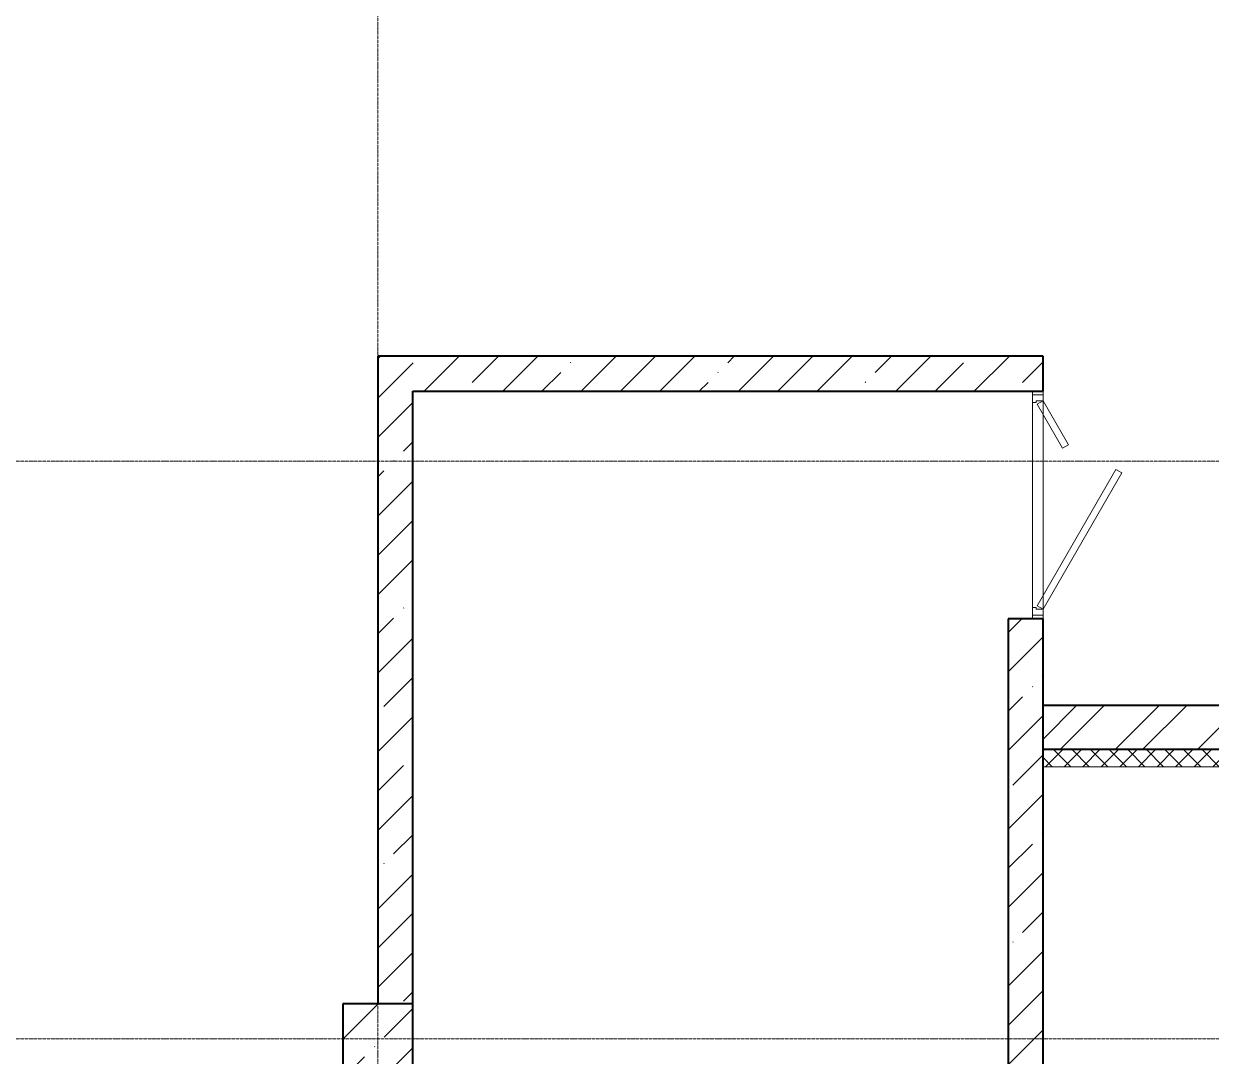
# Model space of a CAD drawing. Header units: millimetres. Extents: x 0 to 351840, y -132678 to 32417.
# Drawn here: x 325347 to 332130, y 15485 to 21385 of the extents above; entities that cross this region are included whole.
import ezdxf

# ---------------------------------------------------------------- set-up
doc = ezdxf.new("R2010")
doc.units = ezdxf.units.MM
doc.linetypes.add('BI_линия_сетки', pattern=[25, 20, -2.5, 0, -2.5])
doc.linetypes.add('BI_невидимые', pattern=[5, 3, -2])
for name, color, linetype, lineweight in [('Двери', 7, 'Continuous', 18), ('Несущие колонны', 7, 'Continuous', 18), ('Оси', 7, 'Continuous', 9), ('Перекрытие', 7, 'Continuous', 18), ('Стены внутренние', 7, 'Continuous', 18), ('Стены наружные', 7, 'Continuous', 18), ('Стены несущие', 7, 'Continuous', 18), ('Стены отделка', 7, 'Continuous', 18)]:
    doc.layers.add(name, color=color, linetype=linetype, lineweight=lineweight)
pattern_1 = [(45, (5685.96, 5809.43), (-224.5064, 224.5064), []), (45, (5910.47, 5809.43), (-224.5064, 224.5064), [396.875, -79.375, 3.353, -76.022])]

# ---------------------------------------------------------------- blocks, each defined once
blk = doc.blocks.new('_временные_конструкции_колонны_монолитные_прямоугольная - _временная_конструкция_колонна_400x400-V20--01 Подвал__-3_000____Отделочный_')
at = {"layer": 'Несущие колонны', "lineweight": 9}
h = blk.add_hatch(dxfattribs=at)
h.set_pattern_fill('FP_21', color=9, style=0, pattern_type=2)
h.set_pattern_definition([(45, (-26950, -13900), (84.18955, 308.69595), [396.875, -79.375, 3.353, -76.022])])
h.paths.add_polyline_path([(200, -200), (200, 200), (-200, 200), (-200, -200)])
at = {"layer": 'Несущие колонны', "color": 9, "lineweight": 40}
for p, q in [((200, 200), (-200, 200)), ((-200, 200), (-200, -200)), ((200, -200), (200, 200)), ((-200, -200), (200, -200))]:
    blk.add_line(p, q, dxfattribs=at)
blk = doc.blocks.new('_Двери_Металлические_Двупольная_Противопожарная_Паркинг - _дверь_ДМН_2200-1300_EI30_П Д-3_-7461957--01 Подвал__-3_000____Отделочный_')
at = {"layer": 'Двери', "color": 9, "lineweight": 9}
for p, q in [((-78.6, 516.7), (-59.4, 550)), ((-59.4, 550), (720, 100)), ((700.8, 66.7), (-78.6, 516.7)), ((-218.9, 245), (-470, 100)), ((-450.8, 66.7), (-199.6, 211.7)), ((-199.6, 211.7), (-218.9, 245)), ((-470, 100), (-505, 100)), ((-470, 100), (-450.8, 66.7)), ((-470, 60), (-470, 100)), ((720, 100), (700.8, 66.7)), ((720, 100), (755, 100)), ((720, 60), (720, 100)), ((-505, 40), (-460, 40)), ((-460, 60), (-470, 60)), ((-460, 40), (-460, 60)), ((710, 60), (720, 60)), ((710, 40), (710, 60)), ((755, 40), (710, 40))]:
    blk.add_line(p, q, dxfattribs=at)
at = {"layer": 'Двери', "color": 9, "linetype": 'BI_невидимые', "lineweight": 9}
for p, q in [((-525, 40), (-525, 100)), ((-525, 100), (-505, 100)), ((-525, 40), (-525, 100)), ((-525, 100), (-505, 100)), ((-505, 100), (-525, 100)), ((-525, 100), (-525, 40)), ((-505, 100), (-505, 40)), ((-505, 100), (-505, 40)), ((-505, 40), (-505, 100)), ((755, 40), (755, 100)), ((755, 100), (775, 100)), ((755, 40), (755, 100)), ((755, 100), (775, 100)), ((775, 100), (755, 100)), ((755, 100), (755, 40)), ((775, 100), (775, 40)), ((775, 100), (775, 40)), ((775, 40), (775, 100)), ((-505, 40), (-525, 40)), ((-505, 40), (-525, 40)), ((-525, 40), (-505, 40)), ((775, 40), (755, 40)), ((775, 40), (755, 40)), ((755, 40), (775, 40))]:
    blk.add_line(p, q, dxfattribs=at)
blk = doc.blocks.new('Подоснова подвал')
at = {"layer": 'Стены внутренние', "lineweight": 9}
h = blk.add_hatch(dxfattribs=at)
h.set_pattern_fill('FP_38', color=9, angle=45, style=0, pattern_type=2)
h.set_pattern_definition([(45, (5685.96, 5809.43), (-235.7317, 235.7317), []), (45, (5843.12, 5809.43), (-235.7317, 235.7317), [])])
h.paths.add_polyline_path([(37536, 21364), (37536, 21614), (36436, 21614), (36436, 21364)])
at = {"layer": 'Стены наружные', "lineweight": 9}
h = blk.add_hatch(dxfattribs=at)
h.set_pattern_fill('FP_39', color=9, style=0, pattern_type=2)
h.set_pattern_definition(pattern_1)
h.paths.add_polyline_path([(32836, 19909.4), (32836, 23609.4), (32636, 23609.4), (32636, 19909.4)])
h = blk.add_hatch(dxfattribs=at)
h.set_pattern_fill('FP_39', color=9, style=0, pattern_type=2)
h.set_pattern_definition(pattern_1)
h.paths.add_polyline_path([(36236, 23409.4), (36236, 23609.4), (32836, 23609.4), (32836, 23409.4)])
h = blk.add_hatch(dxfattribs=at)
h.set_pattern_fill('FP_39', color=9, style=0, pattern_type=2)
h.set_pattern_definition(pattern_1)
h.paths.add_polyline_path([(36436, 16856.9), (36436, 22109.4), (36236, 22109.4), (36236, 16856.9), (36414.4, 16856.9)])
h.paths.add_polyline_path([(36436, 23409.4), (36436, 23609.4), (36236, 23609.4), (36236, 23409.4), (36414.4, 23409.4)])
h = blk.add_hatch(dxfattribs=at)
h.set_pattern_fill('FP_47', color=9, style=0, pattern_type=2)
h.set_pattern_definition([(45, (5685.964, 5809.43), (-53.03301, 53.03301), []), (135, (5685.964, 5809.43), (-53.03301, -53.03301), [])])
h.paths.add_polyline_path([(42086, 21264), (42086, 21364), (36436, 21364), (36436, 21264), (40514.6, 21264)])
at = {"layer": 'Оси', "color": 9, "linetype": 'BI_линия_сетки'}
for p, q in [((32636, 799.9), (32636, 35999.7)), ((-805.2, 23009.4), (56347.2, 23009.4)), ((-805.2, 19709.4), (56347.2, 19709.4))]:
    blk.add_line(p, q, dxfattribs=at)
at = {"layer": 'Перекрытие', "color": 9, "lineweight": 9}
for p, q in [((36376, 22129.4), (36376, 23389.4)), ((36436, 23389.4), (36436, 22129.4))]:
    blk.add_line(p, q, dxfattribs=at)
at = {"layer": 'Стены несущие', "color": 9, "lineweight": 40}
for p, q in [((32636, 23609.4), (32636, 19909.4)), ((36436, 23609.4), (32636, 23609.4)), ((36436, 23409.4), (36436, 23609.4)), ((32836, 19909.4), (32836, 23409.4)), ((32836, 23409.4), (36436, 23409.4)), ((36436, 22109.4), (36236, 22109.4)), ((36236, 22109.4), (36236, 16856.9)), ((36436, 15339.4), (36436, 22109.4)), ((37536, 21614), (36436, 21614)), ((36436, 21364), (42086, 21364))]:
    blk.add_line(p, q, dxfattribs=at)
at = {"layer": 'Стены отделка', "color": 9, "lineweight": 9}
blk.add_line((36436, 21264), (42086, 21264), dxfattribs=at)
at = {"layer": 'Двери', "color": 9, "rotation": 269.9999999999999}
blk.add_blockref('_Двери_Металлические_Двупольная_Противопожарная_Паркинг - _дверь_ДМН_2200-1300_EI30_П Д-3_-7461957--01 Подвал__-3_000____Отделочный_', (36336, 22884.4), dxfattribs=at)
at = {"layer": 'Несущие колонны', "color": 9}
blk.add_blockref('_временные_конструкции_колонны_монолитные_прямоугольная - _временная_конструкция_колонна_400x400-V20--01 Подвал__-3_000____Отделочный_', (32636, 19709.4), dxfattribs=at)

msp = doc.modelspace()

# ---------------------------------------------------------------- block references
msp.add_blockref('Подоснова подвал', (294733.3, -4124))

doc.saveas('drawing.dxf')
